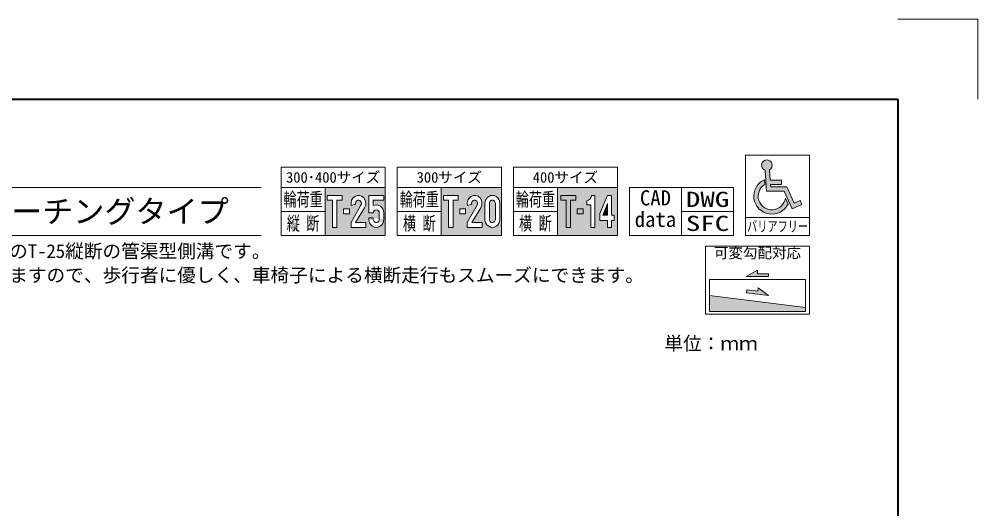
# Model space of a CAD drawing. Units: millimetres, scale not verified. Extents: x 63886 to 97934, y 3628 to 26930.
# Drawn here: x 84772 to 87166, y 22674 to 23897 of the extents above; entities that cross this region are included whole.
import ezdxf
from ezdxf.enums import TextEntityAlignment as Align

# ---------------------------------------------------------------- set-up
doc = ezdxf.new("R2010")
doc.units = ezdxf.units.MM
doc.header["$LTSCALE"] = 30
doc.layers.add('Defpoints_3', color=8, linetype='Continuous', lineweight=0)
doc.layers.add('図枠', color=7, linetype='Continuous', lineweight=13)
doc.layers.add('文字', color=7, linetype='Continuous')
doc.styles.add('ＭＳ ゴシック', font='')
doc.styles.get('ＭＳ ゴシック').set_extended_font_data('MS Gothic')

msp = doc.modelspace()

# ---------------------------------------------------------------- hatches: boundary and pattern name
at = {"layer": '図枠'}
for points in [[(86702.48, 23423.28), (86726.89, 23434.28), (86722.42, 23444.2), (86707.93, 23437.66), (86689.67, 23478.16), (86649.13, 23478.16), (86648.71, 23484.44), (86676.29, 23484.44), (86676.29, 23495.32), (86647.98, 23495.32), (86646.29, 23520.64, 0.8089), (86638.35, 23545.44, 0.8089), (86635.46, 23519.56), (86638.96, 23467.29), (86682.64, 23467.29)], [(86692.58, 23435.36), (86685.8, 23449.67, -0.5467), (86633.12, 23426.64, -0.5467), (86634.16, 23484.13), (86633.35, 23496.01, 0.51922), (86619.85, 23423.58, 0.51922)], [(86241.96, 23436.51), (86230.11, 23407.39), (86241.96, 23407.39)], [(86643.99, 23254.18), (86643.99, 23261.14), (86616.14, 23261.14), (86616.14, 23270.26), (86588.28, 23254.18)], [(86617, 23217.39), (86589.36, 23220.84), (86588.5, 23213.93), (86643.78, 23207.02), (86618.13, 23226.44)], [(86736.14, 23167.21), (86736.14, 23177.21), (86496.14, 23207.21), (86496.14, 23167.21)]]:
    msp.add_hatch(color=256, dxfattribs=at).paths.add_polyline_path(points)
h = msp.add_hatch(color=256, dxfattribs=at)
h.paths.add_polyline_path([(85536.46, 23476.97), (85536.46, 23356.97), (85686.46, 23356.97), (85686.46, 23476.97)])
h.paths.add_polyline_path([(85578.74, 23456.97), (85578.74, 23444.97), (85565.74, 23444.97), (85565.74, 23376.97), (85554.6, 23376.97), (85554.6, 23444.97), (85541.6, 23444.97), (85541.6, 23456.97)], flags=16)
edge = h.paths.add_edge_path(flags=16)
edge.add_ellipse((85619.6, 23436.97), major_axis=(0, 20), ratio=0.9285714, start_angle=-125.45638, end_angle=106.09606, ccw=False)
edge.add_line((85635.09, 23425.93), (85612.39, 23388.97))
edge.add_line((85612.39, 23388.97), (85638.17, 23388.97))
edge.add_line((85638.17, 23388.97), (85638.17, 23376.97))
edge.add_line((85638.17, 23376.97), (85601.03, 23376.97))
edge.add_line((85601.03, 23376.97), (85601.03, 23388.97))
edge.add_line((85601.03, 23388.97), (85625.8, 23432.55))
edge.add_ellipse((85619.6, 23436.97), major_axis=(0, 8), ratio=0.9285714, start_angle=-125.45638, end_angle=106.09606)
edge.add_line((85612.43, 23434.89), (85601.66, 23431.79))
h.paths.add_polyline_path([(85597.32, 23422.97), (85597.32, 23410.97), (85582.46, 23410.97), (85582.46, 23422.97)], flags=16)
edge = h.paths.add_edge_path(flags=16)
edge.add_line((85645.6, 23456.97), (85682.74, 23456.97))
edge.add_line((85682.74, 23456.97), (85682.74, 23444.97))
edge.add_line((85682.74, 23444.97), (85656.74, 23444.97))
edge.add_line((85656.74, 23444.97), (85656.74, 23431.3))
edge.add_ellipse((85664.17, 23412.97), major_axis=(0, 20), ratio=0.9285714, start_angle=-90, end_angle=22.06083, ccw=False)
edge.add_line((85682.74, 23412.97), (85682.74, 23387.98))
edge.add_ellipse((85664.17, 23396.97), major_axis=(0, 20), ratio=0.9285714, start_angle=90, end_angle=-90, ccw=False)
edge.add_line((85644.39, 23400.97), (85656.74, 23400.97))
edge.add_line((85656.74, 23400.97), (85656.74, 23396.97))
edge.add_ellipse((85664.17, 23396.97), major_axis=(0, 8), ratio=0.9285714, start_angle=90, end_angle=-90)
edge.add_line((85671.6, 23396.97), (85671.6, 23412.97))
edge.add_ellipse((85664.17, 23412.97), major_axis=(0, 8), ratio=0.9285714, start_angle=-90, end_angle=90)
edge.add_line((85656.74, 23412.97), (85645.6, 23412.97))
edge.add_line((85645.6, 23412.97), (85645.6, 23456.97))
h = msp.add_hatch(color=256, dxfattribs=at)
h.paths.add_polyline_path([(85976.46, 23356.97), (85976.46, 23476.97), (85826.46, 23476.97), (85826.46, 23356.97)])
h.paths.add_polyline_path([(85855.74, 23376.97), (85844.6, 23376.97), (85844.6, 23444.97), (85831.6, 23444.97), (85831.6, 23456.97), (85868.74, 23456.97), (85868.74, 23444.97), (85855.74, 23444.97)], flags=16)
edge = h.paths.add_edge_path(flags=16)
edge.add_line((85891.03, 23376.97), (85891.03, 23388.97))
edge.add_line((85891.03, 23388.97), (85915.8, 23432.55))
edge.add_ellipse((85909.6, 23436.97), major_axis=(0, 8), ratio=0.9285714, start_angle=-125.45638, end_angle=106.09606)
edge.add_line((85902.43, 23434.89), (85891.66, 23431.79))
edge.add_ellipse((85909.6, 23436.97), major_axis=(0, 20), ratio=0.9285714, start_angle=-125.45638, end_angle=106.09606, ccw=False)
edge.add_line((85925.09, 23425.93), (85902.39, 23388.97))
edge.add_line((85902.39, 23388.97), (85928.17, 23388.97))
edge.add_line((85928.17, 23388.97), (85928.17, 23376.97))
edge.add_line((85928.17, 23376.97), (85891.03, 23376.97))
h.paths.add_polyline_path([(85872.46, 23410.97), (85872.46, 23422.97), (85887.32, 23422.97), (85887.32, 23410.97)], flags=16)
edge = h.paths.add_edge_path(flags=16)
edge.add_ellipse((85954.17, 23396.97), major_axis=(0, 20), ratio=0.9285714, start_angle=90, end_angle=-90, ccw=False)
edge.add_line((85935.6, 23396.97), (85935.6, 23436.97))
edge.add_ellipse((85954.17, 23436.97), major_axis=(0, -20), ratio=0.9285714, start_angle=90, end_angle=-90, ccw=False)
edge.add_line((85972.74, 23436.97), (85972.74, 23396.97))
h = msp.add_hatch(color=256, dxfattribs=at)
h.paths.add_polyline_path([(86266.46, 23356.97), (86266.46, 23476.97), (86116.46, 23476.97), (86116.46, 23356.97)])
h.paths.add_polyline_path([(86200.36, 23433.47), (86190.08, 23433.47), (86190.08, 23443.22, 0.30538), (86201.58, 23456.97), (86209.77, 23456.97), (86209.77, 23376.97), (86200.36, 23376.97)], flags=16)
h.paths.add_polyline_path([(86222.35, 23394.48), (86222.35, 23411.26), (86241.34, 23456.97), (86251.45, 23456.97), (86251.45, 23407.39), (86257.86, 23407.39), (86257.86, 23394.48), (86251.45, 23394.48), (86251.45, 23376.97), (86241.97, 23376.97), (86241.97, 23394.48)], flags=16)
h = msp.add_hatch(color=256, dxfattribs=at)
edge = h.paths.add_edge_path()
edge.add_ellipse((85954.17, 23396.97), major_axis=(0, 8), ratio=0.9285714, start_angle=90, end_angle=-90)
edge.add_line((85961.6, 23396.97), (85961.6, 23436.97))
edge.add_ellipse((85954.17, 23436.97), major_axis=(0, -8), ratio=0.9285714, start_angle=90, end_angle=-90)
edge.add_line((85946.74, 23436.97), (85946.74, 23396.97))

# ---------------------------------------------------------------- linework, layer by layer
at = {"layer": 'Defpoints_3', "color": 7, "lineweight": 13}
for p, q in [((86966.46, 23896.97), (87166.46, 23896.97)), ((87166.46, 23896.97), (87166.46, 23696.97))]:
    msp.add_line(p, q, dxfattribs=at)
at = {"layer": '図枠', "lineweight": 40}
for p, q in [((83366.46, 23696.97), (86966.46, 23696.97)), ((86966.46, 23696.97), (86966.46, 18156.97))]:
    msp.add_line(p, q, dxfattribs=at)
at = {"layer": '図枠'}
for p, q in [((86586.46, 23356.97), (86586.46, 23556.97)), ((86586.46, 23556.97), (86746.46, 23556.97)), ((86746.46, 23356.97), (86746.46, 23556.97)), ((85426.46, 23526.97), (85686.46, 23526.97)), ((85426.46, 23526.97), (85426.46, 23356.97)), ((85686.46, 23526.97), (85686.46, 23356.97)), ((85716.46, 23526.97), (85976.46, 23526.97)), ((85716.46, 23526.97), (85716.46, 23356.97)), ((85976.46, 23526.97), (85976.46, 23356.97)), ((86006.46, 23526.97), (86266.46, 23526.97)), ((86006.46, 23526.97), (86006.46, 23356.97)), ((86266.46, 23526.97), (86266.46, 23356.97)), ((86634.16, 23484.13), (86633.35, 23496.01)), ((83586.46, 23476.97), (85376.46, 23476.97)), ((85426.46, 23476.97), (85686.46, 23476.97)), ((85536.46, 23476.97), (85536.46, 23356.97)), ((85716.46, 23476.97), (85976.46, 23476.97)), ((85826.46, 23476.97), (85826.46, 23356.97)), ((86006.46, 23476.97), (86266.46, 23476.97)), ((86116.46, 23476.97), (86116.46, 23356.97)), ((86296.46, 23476.97), (86556.46, 23476.97)), ((86296.46, 23476.97), (86296.46, 23356.97)), ((86426.46, 23476.97), (86426.46, 23356.97)), ((86556.46, 23476.97), (86556.46, 23356.97)), ((85541.6, 23456.97), (85578.74, 23456.97)), ((85541.6, 23456.97), (85541.6, 23444.97)), ((85541.6, 23444.97), (85554.6, 23444.97)), ((85554.6, 23444.97), (85554.6, 23376.97)), ((85565.74, 23444.97), (85565.74, 23376.97)), ((85565.74, 23444.97), (85578.74, 23444.97)), ((85578.74, 23456.97), (85578.74, 23444.97)), ((85645.6, 23456.97), (85682.74, 23456.97)), ((85645.6, 23412.97), (85645.6, 23456.97)), ((85656.74, 23444.97), (85682.74, 23444.97)), ((85656.74, 23431.3), (85656.74, 23444.97)), ((85682.74, 23444.97), (85682.74, 23456.97)), ((85831.6, 23456.97), (85868.74, 23456.97)), ((85831.6, 23456.97), (85831.6, 23444.97)), ((85831.6, 23444.97), (85844.6, 23444.97)), ((85844.6, 23444.97), (85844.6, 23376.97)), ((85855.74, 23444.97), (85855.74, 23376.97)), ((85855.74, 23444.97), (85868.74, 23444.97)), ((85868.74, 23456.97), (85868.74, 23444.97)), ((86125.3, 23456.97), (86162.45, 23456.97)), ((86125.3, 23456.97), (86125.3, 23444.97)), ((86125.3, 23444.97), (86138.3, 23444.97)), ((86138.3, 23444.97), (86138.3, 23376.97)), ((86149.45, 23444.97), (86149.45, 23376.97)), ((86149.45, 23444.97), (86162.45, 23444.97)), ((86162.45, 23456.97), (86162.45, 23444.97)), ((86201.58, 23456.97), (86209.77, 23456.97)), ((86692.58, 23435.36), (86685.8, 23449.67)), ((85426.46, 23416.97), (85536.46, 23416.97)), ((85582.46, 23422.97), (85597.32, 23422.97)), ((85582.46, 23410.97), (85582.46, 23422.97)), ((85597.32, 23422.97), (85597.32, 23410.97)), ((85625.8, 23432.55), (85601.03, 23388.97)), ((85612.43, 23434.89), (85601.66, 23431.79)), ((85612.39, 23388.97), (85635.09, 23425.93)), ((85716.46, 23416.97), (85826.46, 23416.97)), ((85872.46, 23422.97), (85887.32, 23422.97)), ((85872.46, 23410.97), (85872.46, 23422.97)), ((85887.32, 23422.97), (85887.32, 23410.97)), ((85915.8, 23432.55), (85891.03, 23388.97)), ((85902.43, 23434.89), (85891.66, 23431.79)), ((85902.39, 23388.97), (85925.09, 23425.93)), ((85935.6, 23436.97), (85935.6, 23396.97)), ((85946.74, 23436.97), (85946.74, 23396.97)), ((85961.6, 23436.97), (85961.6, 23396.97)), ((85972.74, 23436.97), (85972.74, 23396.97)), ((86006.46, 23416.97), (86116.46, 23416.97)), ((86166.16, 23422.97), (86181.02, 23422.97)), ((86166.16, 23410.97), (86166.16, 23422.97)), ((86181.02, 23422.97), (86181.02, 23410.97)), ((86426.46, 23416.97), (86556.46, 23416.97)), ((85597.32, 23410.97), (85582.46, 23410.97)), ((85645.6, 23412.97), (85656.74, 23412.97)), ((85645.6, 23400.97), (85656.74, 23400.97)), ((85645.6, 23396.97), (85645.6, 23400.97)), ((85656.74, 23396.97), (85656.74, 23400.97)), ((85671.6, 23412.97), (85671.6, 23396.97)), ((85682.74, 23412.97), (85682.74, 23396.97)), ((85887.32, 23410.97), (85872.46, 23410.97)), ((86181.02, 23410.97), (86166.16, 23410.97)), ((86586.46, 23401.97), (86746.46, 23401.97)), ((85554.6, 23376.97), (85565.74, 23376.97)), ((85601.03, 23388.97), (85601.03, 23376.97)), ((85601.03, 23376.97), (85638.17, 23376.97)), ((85612.39, 23388.97), (85638.17, 23388.97)), ((85638.17, 23388.97), (85638.17, 23376.97)), ((85844.6, 23376.97), (85855.74, 23376.97)), ((85891.03, 23388.97), (85891.03, 23376.97)), ((85891.03, 23376.97), (85928.17, 23376.97)), ((85902.39, 23388.97), (85928.17, 23388.97)), ((85928.17, 23388.97), (85928.17, 23376.97)), ((86138.3, 23376.97), (86149.45, 23376.97)), ((83586.46, 23356.97), (85376.46, 23356.97)), ((85426.46, 23356.97), (85686.46, 23356.97)), ((85716.46, 23356.97), (85976.46, 23356.97)), ((86006.46, 23356.97), (86266.46, 23356.97)), ((86296.46, 23356.97), (86556.46, 23356.97)), ((86586.46, 23356.97), (86746.46, 23356.97)), ((86486.14, 23330.25), (86746.14, 23330.25)), ((86486.14, 23330.25), (86486.14, 23160.25)), ((86746.14, 23330.25), (86746.14, 23160.25)), ((86588.28, 23254.18), (86616.14, 23270.26)), ((86643.99, 23254.18), (86588.28, 23254.18)), ((86616.14, 23261.14), (86616.14, 23270.26)), ((86643.99, 23261.14), (86616.14, 23261.14)), ((86643.99, 23261.14), (86643.99, 23254.18)), ((86496.14, 23247.21), (86736.14, 23247.21)), ((86496.14, 23247.21), (86496.14, 23167.21)), ((86617, 23217.39), (86618.13, 23226.44)), ((86643.78, 23207.02), (86618.13, 23226.44)), ((86736.14, 23247.21), (86736.14, 23167.21)), ((86496.14, 23207.21), (86736.14, 23177.21)), ((86589.36, 23220.84), (86588.5, 23213.93)), ((86588.5, 23213.93), (86643.78, 23207.02)), ((86589.36, 23220.84), (86617, 23217.39)), ((86486.14, 23160.25), (86746.14, 23160.25)), ((86496.14, 23167.21), (86736.14, 23167.21))]:
    msp.add_line(p, q, dxfattribs=at)
for points in [[(86635.46, 23519.56), (86638.96, 23467.29), (86682.64, 23467.29), (86702.48, 23423.28), (86726.89, 23434.28), (86722.54, 23443.93)], [(86722.42, 23444.2), (86707.93, 23437.66), (86689.67, 23478.16), (86649.13, 23478.16), (86648.71, 23484.44), (86676.29, 23484.44), (86676.29, 23495.32), (86647.98, 23495.32), (86646.29, 23520.64)], [(86209.77, 23456.97), (86209.77, 23376.97), (86200.36, 23376.97), (86200.36, 23433.47), (86190.08, 23433.47), (86190.08, 23443.22)]]:
    msp.add_lwpolyline(points, dxfattribs=at)
for points in [[(86251.45, 23407.39), (86257.86, 23407.39), (86257.86, 23394.48), (86251.45, 23394.48), (86251.45, 23376.97), (86241.97, 23376.97), (86241.97, 23394.48), (86222.35, 23394.48), (86222.35, 23411.26), (86241.34, 23456.97), (86251.45, 23456.97)], [(86241.96, 23436.51), (86230.11, 23407.39), (86241.96, 23407.39)]]:
    msp.add_lwpolyline(points, close=True, dxfattribs=at)
for centre, radius, start, end in [((86639.67, 23532.19), 13.31, 299.82759, 251.58236), ((86652.07, 23455.05), 45.04, 114.56659, 334.07946), ((86652.07, 23455.05), 34.15, 121.62333, 350.9477), ((86185.62, 23458.63), 16.05, 286.11041, 354.03782)]:
    msp.add_arc(centre, radius, start, end, dxfattribs=at)
for centre, major_axis, start_param, end_param in [((85619.6, 23436.97), (0, 20), 4.1281266, 8.115781), ((85619.6, 23436.97), (0, 8), 4.1281266, 8.115781), ((85909.6, 23436.97), (0, 20), 4.1281266, 8.115781), ((85909.6, 23436.97), (0, 8), 4.1281266, 8.115781), ((85954.17, 23436.97), (0, -20), 1.5707963, 4.712389), ((85954.17, 23436.97), (0, -8), 1.5707963, 4.712389), ((85664.17, 23412.97), (0, 20), 4.712389, 6.6947022), ((85664.17, 23412.97), (0, 8), 4.712389, 7.8539816), ((85664.17, 23396.97), (0, 20), 1.5707963, 4.712389), ((85664.17, 23396.97), (0, 8), 1.5707963, 4.712389), ((85954.17, 23396.97), (0, 20), 1.5707963, 4.712389), ((85954.17, 23396.97), (0, 8), 1.5707963, 4.712389)]:
    msp.add_ellipse(centre, major_axis=major_axis, ratio=0.928571, start_param=start_param, end_param=end_param, dxfattribs=at)

# ---------------------------------------------------------------- texts
at = {"layer": '図枠', "style": 'ＭＳ ゴシック'}
for s, height, p in [('300･400サイズ', 26.58, (85556.46, 23501.97)), ('300サイズ', 26.58, (85846.46, 23501.97)), ('400サイズ', 26.58, (86136.46, 23501.97)), ('単位：ｍｍ', 34.18, (86500.19, 23087.13))]:
    msp.add_text(s, height=height, dxfattribs=at).set_placement(p, align=Align.MIDDLE_CENTER)
for s, height, width, p in [('輪荷重', 34.18, 0.7, (85481.46, 23446.97)), ('輪荷重', 34.18, 0.7, (85771.46, 23446.97)), ('輪荷重', 34.18, 0.7, (86061.46, 23446.97)), ('DWG', 37.98, 1.4, (86491.46, 23446.97)), ('縦 断', 34.18, 0.7, (85481.46, 23386.97)), ('横 断', 34.18, 0.7, (85771.46, 23386.97)), ('横 断', 34.18, 0.7, (86061.46, 23386.97)), ('SFC', 37.98, 1.4, (86491.46, 23386.97)), ('バリアフリー', 26.58, 0.7, (86666.46, 23379.47))]:
    msp.add_text(s, height=height, dxfattribs=dict(at, width=width)).set_placement(p, align=Align.MIDDLE_CENTER)
for s, p in [('CAD', (86322.61, 23469.67)), ('data', (86309.66, 23416.07))]:
    msp.add_text(s, height=37.98, dxfattribs=at).set_placement(p, align=Align.TOP_LEFT)
msp.add_text('\u3000都市型側溝\u3000バリアフリーグレーチングタイプ', height=56.96, dxfattribs=at).set_placement((83586.46, 23416.97), align=Align.MIDDLE_LEFT)
msp.add_text('可変勾配対応', height=26.58, dxfattribs=at).set_placement((86616.14, 23326.51), align=Align.TOP_CENTER)
at = {"layer": '文字', "style": 'ＭＳ ゴシック'}
for s, p in [('側溝上面にグレーチングを設けたセンター２％勾配のT-25縦断の管渠型側溝です。', (83675.06, 23334.8)), ('側溝上面がセンター２％の緩やかな勾配になっていますので、歩行者に優しく、車椅子による横断走行もスムーズにできます。', (83675.06, 23274.8))]:
    msp.add_text(s, height=34.18, dxfattribs=at).set_placement(p, align=Align.TOP_LEFT)

doc.saveas('drawing.dxf')
